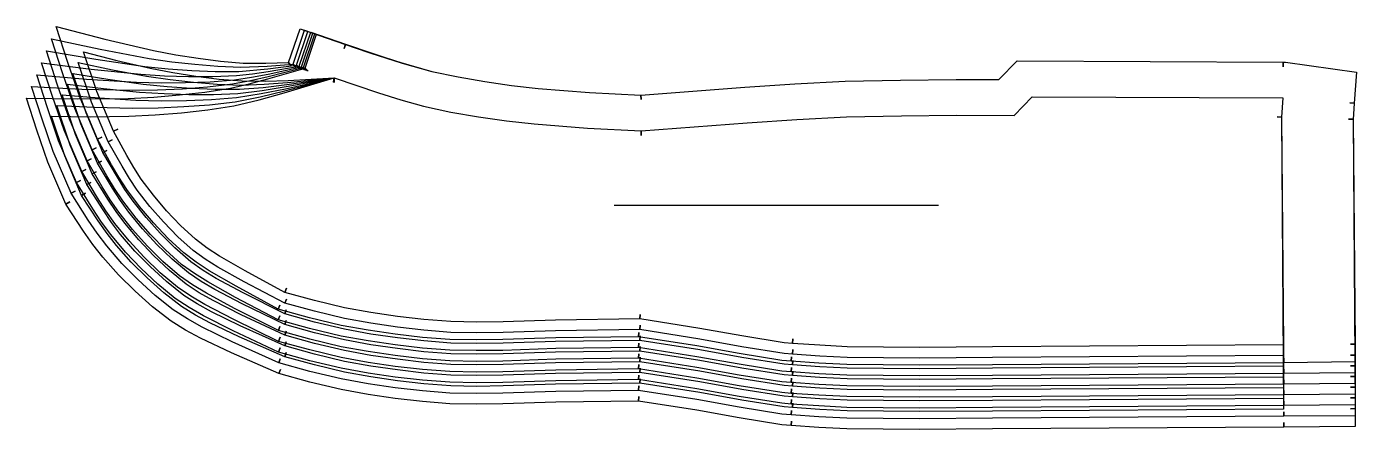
# Model space of a CAD drawing. Header units: inches. Extents: x 0 to 29.3, y 0 to 8.9.
import ezdxf

# ---------------------------------------------------------------- set-up
doc = ezdxf.new("R2010")
doc.units = ezdxf.units.IN

msp = doc.modelspace()

# ---------------------------------------------------------------- linework, layer by layer
at = {"layer": 'T001L001'}
for points in [[(0.548, 8.614), (1.622, 8.384), (2.7, 8.182), (3.203, 8.11), (3.708, 8.053), (4.214, 8.01), (4.722, 7.988), (5.296, 8.012), (5.87, 8.058), (5.93, 7.981), (5.87, 8.058), (6.121, 8.804), (7.026, 8.492), (6.994, 8.399), (7.026, 8.492), (7.517, 8.323), (8.218, 8.097), (8.927, 7.895), (9.508, 7.772), (10.093, 7.672), (10.681, 7.588), (11.272, 7.52), (12.402, 7.433), (13.534, 7.372), (13.535, 7.273), (13.534, 7.372), (15.821, 7.544), (16.926, 7.618), (18.032, 7.677), (19.254, 7.705), (20.476, 7.715), (21.42, 7.714), (21.821, 8.127), (27.678, 8.097), (27.678, 7.998), (27.678, 8.097), (27.73, 8.096), (29.294, 7.881), (29.245, 7.197), (29.147, 7.204), (29.245, 7.197), (29.22, 6.839), (29.121, 6.842), (29.22, 6.839), (29.264, 1.641), (29.166, 1.641), (29.264, 1.641), (29.268, 1.251), (27.693, 1.234), (27.692, 1.332), (27.693, 1.234), (21.28, 1.192), (19.673, 1.181), (18.066, 1.195), (17.453, 1.226), (16.841, 1.268), (16.849, 1.366), (16.841, 1.268), (16.636, 1.285), (15.698, 1.436), (14.763, 1.603), (13.483, 1.806), (13.49, 1.905), (13.483, 1.806), (11.658, 1.783), (10.488, 1.744), (9.904, 1.737), (9.32, 1.747), (8.719, 1.794), (8.12, 1.864), (7.523, 1.951), (6.93, 2.058), (6.234, 2.226), (5.543, 2.415), (5.579, 2.506), (5.543, 2.415), (4.599, 2.911), (3.991, 3.252), (3.697, 3.437), (3.415, 3.64), (3.059, 3.958), (2.726, 4.301), (2.412, 4.662), (2.119, 5.041), (1.938, 5.313), (1.77, 5.593), (1.448, 6.164), (1.536, 6.208), (1.448, 6.164), (1.061, 7.075), (0.797, 7.842), (0.548, 8.614)], [(0.655, 8.884), (1.722, 8.606), (2.795, 8.356), (3.286, 8.264), (3.779, 8.186), (4.273, 8.123), (4.77, 8.079), (5.27, 8.076), (5.771, 8.092), (5.83, 8.012), (5.771, 8.092), (6.023, 8.837), (7.025, 8.491), (6.994, 8.398), (7.025, 8.491), (7.467, 8.339), (8.193, 8.104), (8.927, 7.895), (9.507, 7.772), (10.093, 7.672), (10.681, 7.588), (11.272, 7.52), (12.402, 7.433), (13.534, 7.372), (13.535, 7.273), (13.534, 7.372), (15.821, 7.544), (16.926, 7.618), (18.032, 7.677), (19.254, 7.705), (20.476, 7.715), (21.42, 7.714), (21.821, 8.127), (27.678, 8.097), (27.678, 7.998), (27.678, 8.097), (27.73, 8.096), (29.294, 7.881), (29.245, 7.197), (29.147, 7.204), (29.245, 7.197), (29.22, 6.839), (29.121, 6.842), (29.22, 6.839), (29.264, 1.878), (29.166, 1.877), (29.264, 1.878), (29.268, 1.488), (27.693, 1.47), (27.692, 1.569), (27.693, 1.47), (21.28, 1.428), (19.673, 1.417), (18.066, 1.432), (17.453, 1.462), (16.841, 1.504), (16.849, 1.602), (16.841, 1.504), (16.636, 1.521), (15.698, 1.672), (14.763, 1.84), (13.483, 2.043), (13.49, 2.141), (13.483, 2.043), (11.658, 2.019), (10.488, 1.981), (9.904, 1.973), (9.32, 1.983), (8.719, 2.03), (8.12, 2.1), (7.523, 2.187), (6.93, 2.295), (6.233, 2.463), (5.54, 2.652), (5.577, 2.743), (5.54, 2.652), (4.616, 3.156), (4.022, 3.5), (3.736, 3.687), (3.462, 3.891), (3.116, 4.21), (2.793, 4.553), (2.489, 4.913), (2.206, 5.29), (2.033, 5.56), (1.872, 5.837), (1.565, 6.403), (1.654, 6.446), (1.565, 6.403), (1.179, 7.311), (0.909, 8.095), (0.655, 8.884)], [(0, 7.307), (1.118, 7.29), (2.236, 7.3), (2.802, 7.329), (3.367, 7.375), (3.93, 7.438), (4.49, 7.524), (4.905, 7.619), (5.315, 7.73), (6.133, 7.969), (6.201, 7.898), (6.133, 7.969), (6.385, 8.715), (7.027, 8.495), (6.995, 8.402), (7.027, 8.495), (7.649, 8.281), (8.285, 8.077), (8.927, 7.895), (9.508, 7.772), (10.093, 7.672), (10.681, 7.588), (11.272, 7.52), (12.402, 7.433), (13.534, 7.372), (13.535, 7.273), (13.534, 7.372), (15.821, 7.544), (16.926, 7.618), (18.032, 7.677), (19.254, 7.705), (20.476, 7.715), (21.42, 7.714), (21.821, 8.127), (27.678, 8.097), (27.678, 7.998), (27.678, 8.097), (27.73, 8.096), (29.294, 7.881), (29.245, 7.197), (29.147, 7.204), (29.245, 7.197), (29.22, 6.838), (29.121, 6.841), (29.22, 6.838), (29.264, 0.458), (29.166, 0.457), (29.264, 0.458), (29.267, 0.065), (27.692, 0.053), (27.692, 0.152), (27.692, 0.053), (21.28, 0.011), (19.673, 0), (18.066, 0.014), (17.453, 0.045), (16.841, 0.087), (16.849, 0.185), (16.841, 0.087), (16.636, 0.104), (15.698, 0.255), (14.763, 0.422), (13.483, 0.625), (13.49, 0.724), (13.483, 0.625), (11.658, 0.602), (10.488, 0.563), (9.904, 0.556), (9.32, 0.566), (8.719, 0.613), (8.12, 0.683), (7.523, 0.77), (6.93, 0.877), (6.241, 1.043), (5.557, 1.23), (5.59, 1.323), (5.557, 1.23), (4.515, 1.688), (3.833, 2.01), (3.502, 2.188), (3.183, 2.385), (2.775, 2.702), (2.39, 3.047), (2.023, 3.412), (1.679, 3.798), (1.461, 4.081), (1.256, 4.373), (0.863, 4.97), (0.95, 5.017), (0.863, 4.97), (0.47, 5.894), (0.228, 6.598), (0, 7.307)], [(0.111, 7.564), (1.219, 7.507), (2.327, 7.478), (2.881, 7.487), (3.434, 7.512), (3.986, 7.553), (4.535, 7.618), (4.929, 7.693), (5.32, 7.784), (6.098, 7.981), (6.165, 7.909), (6.098, 7.981), (6.35, 8.727), (7.027, 8.495), (6.995, 8.401), (7.027, 8.495), (7.632, 8.287), (8.276, 8.08), (8.927, 7.895), (9.508, 7.772), (10.093, 7.672), (10.681, 7.588), (11.272, 7.52), (12.402, 7.433), (13.534, 7.372), (13.535, 7.273), (13.534, 7.372), (15.821, 7.544), (16.926, 7.618), (18.032, 7.677), (19.254, 7.705), (20.476, 7.715), (21.42, 7.714), (21.821, 8.127), (27.678, 8.097), (27.678, 7.998), (27.678, 8.097), (27.73, 8.096), (29.294, 7.881), (29.245, 7.197), (29.147, 7.204), (29.245, 7.197), (29.22, 6.838), (29.121, 6.841), (29.22, 6.838), (29.264, 0.695), (29.166, 0.694), (29.264, 0.695), (29.267, 0.302), (27.693, 0.289), (27.692, 0.388), (27.693, 0.289), (21.28, 0.247), (19.673, 0.236), (18.066, 0.251), (17.453, 0.281), (16.841, 0.323), (16.849, 0.421), (16.841, 0.323), (16.636, 0.34), (15.698, 0.491), (14.763, 0.659), (13.483, 0.862), (13.49, 0.96), (13.483, 0.862), (11.658, 0.838), (10.488, 0.8), (9.904, 0.792), (9.32, 0.802), (8.719, 0.849), (8.12, 0.919), (7.523, 1.006), (6.93, 1.114), (6.24, 1.28), (5.554, 1.467), (5.588, 1.559), (5.554, 1.467), (4.532, 1.933), (3.865, 2.258), (3.541, 2.437), (3.229, 2.636), (2.832, 2.953), (2.457, 3.297), (2.101, 3.661), (1.767, 4.046), (1.557, 4.327), (1.359, 4.617), (0.98, 5.209), (1.067, 5.255), (0.98, 5.209), (0.588, 6.13), (0.343, 6.844), (0.111, 7.564)], [(0.222, 7.822), (1.32, 7.725), (2.42, 7.655), (2.961, 7.643), (3.502, 7.648), (4.042, 7.668), (4.581, 7.711), (4.952, 7.768), (5.321, 7.838), (6.057, 7.995), (6.123, 7.921), (6.057, 7.995), (6.309, 8.741), (7.026, 8.494), (6.995, 8.401), (7.026, 8.494), (7.611, 8.293), (8.266, 8.083), (8.927, 7.895), (9.508, 7.772), (10.093, 7.672), (10.681, 7.588), (11.272, 7.52), (12.402, 7.433), (13.534, 7.372), (13.535, 7.273), (13.534, 7.372), (15.821, 7.544), (16.926, 7.618), (18.032, 7.677), (19.254, 7.705), (20.476, 7.715), (21.42, 7.714), (21.821, 8.127), (27.678, 8.097), (27.678, 7.998), (27.678, 8.097), (27.73, 8.096), (29.294, 7.881), (29.245, 7.197), (29.147, 7.204), (29.245, 7.197), (29.22, 6.838), (29.121, 6.841), (29.22, 6.838), (29.264, 0.931), (29.166, 0.931), (29.264, 0.931), (29.267, 0.539), (27.693, 0.526), (27.692, 0.624), (27.693, 0.526), (21.28, 0.483), (19.673, 0.472), (18.066, 0.487), (17.453, 0.517), (16.841, 0.559), (16.849, 0.658), (16.841, 0.559), (16.636, 0.576), (15.698, 0.727), (14.763, 0.895), (13.483, 1.098), (13.49, 1.196), (13.483, 1.098), (11.658, 1.074), (10.488, 1.036), (9.904, 1.028), (9.32, 1.039), (8.719, 1.085), (8.12, 1.155), (7.523, 1.242), (6.93, 1.35), (6.238, 1.516), (5.552, 1.704), (5.586, 1.796), (5.552, 1.704), (4.549, 2.177), (3.896, 2.506), (3.58, 2.687), (3.276, 2.886), (2.889, 3.204), (2.525, 3.548), (2.179, 3.911), (1.855, 4.295), (1.652, 4.573), (1.462, 4.861), (1.097, 5.448), (1.185, 5.493), (1.097, 5.448), (0.706, 6.366), (0.457, 7.092), (0.222, 7.822)], [(0.331, 8.083), (1.421, 7.943), (2.513, 7.831), (3.041, 7.799), (3.57, 7.783), (4.099, 7.782), (4.627, 7.804), (4.974, 7.843), (5.319, 7.894), (6.008, 8.012), (6.072, 7.937), (6.008, 8.012), (6.26, 8.758), (7.026, 8.494), (6.995, 8.4), (7.026, 8.494), (7.586, 8.301), (8.253, 8.086), (8.927, 7.895), (9.508, 7.772), (10.093, 7.672), (10.681, 7.588), (11.272, 7.52), (12.402, 7.433), (13.534, 7.372), (13.535, 7.273), (13.534, 7.372), (15.821, 7.544), (16.926, 7.618), (18.032, 7.677), (19.254, 7.705), (20.476, 7.715), (21.42, 7.714), (21.821, 8.127), (27.678, 8.097), (27.678, 7.998), (27.678, 8.097), (27.73, 8.096), (29.294, 7.881), (29.245, 7.197), (29.147, 7.204), (29.245, 7.197), (29.22, 6.838), (29.121, 6.842), (29.22, 6.838), (29.264, 1.168), (29.166, 1.167), (29.264, 1.168), (29.267, 0.776), (27.693, 0.762), (27.692, 0.86), (27.693, 0.762), (21.28, 0.719), (19.673, 0.708), (18.066, 0.723), (17.453, 0.753), (16.841, 0.796), (16.849, 0.894), (16.841, 0.796), (16.636, 0.813), (15.698, 0.963), (14.763, 1.131), (13.483, 1.334), (13.49, 1.432), (13.483, 1.334), (11.658, 1.31), (10.488, 1.272), (9.904, 1.264), (9.32, 1.275), (8.719, 1.321), (8.12, 1.391), (7.523, 1.479), (6.93, 1.586), (6.237, 1.753), (5.549, 1.941), (5.584, 2.033), (5.549, 1.941), (4.566, 2.422), (3.928, 2.754), (3.619, 2.937), (3.322, 3.137), (2.946, 3.455), (2.592, 3.799), (2.256, 4.161), (1.943, 4.543), (1.748, 4.82), (1.564, 5.105), (1.214, 5.686), (1.302, 5.731), (1.214, 5.686), (0.825, 6.602), (0.571, 7.34), (0.331, 8.083)], [(0.44, 8.347), (1.522, 8.163), (2.606, 8.007), (3.122, 7.955), (3.639, 7.918), (4.156, 7.896), (4.674, 7.896), (5.311, 7.952), (5.946, 8.032), (6.008, 7.956), (5.946, 8.032), (6.198, 8.778), (7.026, 8.493), (6.995, 8.4), (7.026, 8.493), (7.555, 8.311), (8.238, 8.091), (8.927, 7.895), (9.508, 7.772), (10.093, 7.672), (10.681, 7.588), (11.272, 7.52), (12.402, 7.433), (13.534, 7.372), (13.535, 7.273), (13.534, 7.372), (15.821, 7.544), (16.926, 7.618), (18.032, 7.677), (19.254, 7.705), (20.476, 7.715), (21.42, 7.714), (21.821, 8.127), (27.678, 8.097), (27.678, 7.998), (27.678, 8.097), (27.73, 8.096), (29.294, 7.881), (29.245, 7.197), (29.147, 7.204), (29.245, 7.197), (29.22, 6.839), (29.121, 6.842), (29.22, 6.839), (29.264, 1.405), (29.166, 1.404), (29.264, 1.405), (29.268, 1.013), (27.693, 0.998), (27.692, 1.096), (27.693, 0.998), (21.28, 0.955), (19.673, 0.944), (18.066, 0.959), (17.453, 0.989), (16.841, 1.032), (16.849, 1.13), (16.841, 1.032), (16.636, 1.049), (15.698, 1.199), (14.763, 1.367), (13.483, 1.57), (13.49, 1.668), (13.483, 1.57), (11.658, 1.546), (10.488, 1.508), (9.904, 1.5), (9.32, 1.511), (8.719, 1.557), (8.12, 1.628), (7.523, 1.715), (6.93, 1.822), (6.236, 1.99), (5.546, 2.178), (5.581, 2.269), (5.546, 2.178), (4.583, 2.666), (3.96, 3.003), (3.658, 3.187), (3.369, 3.388), (3.003, 3.706), (2.659, 4.05), (2.334, 4.412), (2.031, 4.792), (1.843, 5.066), (1.667, 5.349), (1.331, 5.925), (1.419, 5.969), (1.331, 5.925), (0.943, 6.839), (0.684, 7.59), (0.44, 8.347)], [(1.256, 8.324), (1.987, 8.137), (2.721, 7.968), (3.225, 7.873), (3.731, 7.793), (4.239, 7.727), (4.749, 7.684), (5.256, 7.681), (5.762, 7.697), (6.776, 7.752), (6.763, 7.655), (6.776, 7.752), (7.755, 7.421), (8.247, 7.266), (8.744, 7.127), (9.349, 7), (9.958, 6.896), (10.569, 6.808), (11.183, 6.736), (12.359, 6.646), (13.538, 6.582), (13.539, 6.484), (13.538, 6.582), (15.874, 6.758), (16.967, 6.832), (18.062, 6.89), (19.271, 6.918), (20.481, 6.928), (21.753, 6.926), (22.152, 7.338), (27.674, 7.309), (27.644, 6.888), (27.546, 6.891), (27.644, 6.888), (27.69, 1.864), (21.279, 1.821), (19.678, 1.81), (18.078, 1.825), (17.473, 1.855), (16.869, 1.897), (16.877, 1.995), (16.869, 1.897), (16.685, 1.912), (15.755, 2.062), (14.827, 2.228), (13.512, 2.437), (13.519, 2.535), (13.512, 2.437), (11.652, 2.412), (10.497, 2.375), (9.919, 2.367), (9.342, 2.377), (8.754, 2.423), (8.168, 2.492), (7.585, 2.577), (7.004, 2.682), (6.343, 2.841), (5.686, 3.021), (5.723, 3.112), (5.686, 3.021), (4.816, 3.495), (4.252, 3.823), (3.979, 4), (3.719, 4.194), (3.39, 4.497), (3.084, 4.822), (2.795, 5.164), (2.527, 5.522), (2.363, 5.778), (2.209, 6.042), (1.918, 6.579), (2.007, 6.622), (1.918, 6.579), (1.547, 7.451), (1.256, 8.324)], [(1.138, 8.088), (1.889, 7.93), (2.644, 7.791), (3.16, 7.717), (3.678, 7.658), (4.198, 7.614), (4.718, 7.593), (5.233, 7.612), (5.748, 7.651), (6.776, 7.752), (6.765, 7.654), (6.776, 7.752), (7.755, 7.421), (8.247, 7.266), (8.744, 7.127), (9.349, 7), (9.958, 6.896), (10.569, 6.808), (11.183, 6.736), (12.359, 6.646), (13.538, 6.582), (13.539, 6.484), (13.538, 6.582), (15.874, 6.758), (16.967, 6.832), (18.062, 6.89), (19.271, 6.918), (20.481, 6.928), (21.753, 6.926), (22.152, 7.338), (27.674, 7.309), (27.644, 6.888), (27.546, 6.891), (27.644, 6.888), (27.69, 1.628), (21.279, 1.585), (19.678, 1.574), (18.078, 1.589), (17.473, 1.619), (16.869, 1.661), (16.877, 1.759), (16.869, 1.661), (16.685, 1.676), (15.755, 1.825), (14.827, 1.992), (13.512, 2.201), (13.519, 2.299), (13.512, 2.201), (11.652, 2.176), (10.497, 2.138), (9.919, 2.131), (9.342, 2.141), (8.754, 2.187), (8.168, 2.255), (7.585, 2.341), (7.004, 2.446), (6.343, 2.605), (5.686, 2.784), (5.722, 2.876), (5.686, 2.784), (4.794, 3.253), (4.215, 3.577), (3.936, 3.754), (3.668, 3.947), (3.329, 4.249), (3.013, 4.575), (2.714, 4.918), (2.436, 5.278), (2.265, 5.536), (2.105, 5.802), (1.8, 6.343), (1.888, 6.386), (1.8, 6.343), (1.429, 7.214), (1.138, 8.088)], [(0.548, 6.907), (1.402, 6.896), (2.255, 6.907), (2.835, 6.936), (3.414, 6.983), (3.99, 7.046), (4.563, 7.136), (5.122, 7.267), (5.675, 7.42), (6.776, 7.752), (6.774, 7.654), (6.776, 7.752), (7.755, 7.421), (8.247, 7.266), (8.744, 7.127), (9.349, 7), (9.958, 6.896), (10.569, 6.808), (11.183, 6.736), (12.359, 6.646), (13.538, 6.582), (13.539, 6.484), (13.538, 6.582), (15.874, 6.758), (16.967, 6.832), (18.062, 6.89), (19.271, 6.918), (20.481, 6.928), (21.753, 6.926), (22.152, 7.338), (27.674, 7.309), (27.644, 6.888), (27.546, 6.891), (27.644, 6.888), (27.69, 0.447), (21.279, 0.404), (19.678, 0.393), (18.078, 0.408), (17.473, 0.438), (16.869, 0.48), (16.877, 0.578), (16.869, 0.48), (16.685, 0.495), (15.755, 0.644), (14.827, 0.811), (13.512, 1.02), (13.519, 1.118), (13.512, 1.02), (11.652, 0.995), (10.497, 0.958), (9.919, 0.95), (9.342, 0.96), (8.754, 1.006), (8.168, 1.074), (7.585, 1.16), (7.004, 1.265), (6.343, 1.424), (5.686, 1.603), (5.719, 1.696), (5.686, 1.603), (4.685, 2.044), (4.034, 2.351), (3.718, 2.52), (3.413, 2.709), (3.024, 3.011), (2.657, 3.34), (2.307, 3.688), (1.978, 4.057), (1.773, 4.323), (1.58, 4.599), (1.21, 5.162), (1.296, 5.208), (1.21, 5.162), (0.839, 6.033), (0.548, 6.907)], [(0.666, 7.143), (1.499, 7.103), (2.333, 7.084), (2.9, 7.092), (3.466, 7.118), (4.032, 7.16), (4.594, 7.227), (5.144, 7.336), (5.69, 7.466), (6.776, 7.752), (6.773, 7.654), (6.776, 7.752), (7.755, 7.421), (8.247, 7.266), (8.744, 7.127), (9.349, 7), (9.958, 6.896), (10.569, 6.808), (11.183, 6.736), (12.359, 6.646), (13.538, 6.582), (13.539, 6.484), (13.538, 6.582), (15.874, 6.758), (16.967, 6.832), (18.062, 6.89), (19.271, 6.918), (20.481, 6.928), (21.753, 6.926), (22.152, 7.338), (27.674, 7.309), (27.644, 6.888), (27.546, 6.891), (27.644, 6.888), (27.69, 0.683), (21.279, 0.64), (19.678, 0.629), (18.078, 0.644), (17.473, 0.674), (16.869, 0.716), (16.877, 0.814), (16.869, 0.716), (16.685, 0.731), (15.755, 0.881), (14.827, 1.047), (13.512, 1.256), (13.519, 1.354), (13.512, 1.256), (11.652, 1.231), (10.497, 1.194), (9.919, 1.186), (9.342, 1.196), (8.754, 1.242), (8.168, 1.311), (7.585, 1.396), (7.004, 1.501), (6.343, 1.66), (5.686, 1.84), (5.719, 1.932), (5.686, 1.84), (4.707, 2.286), (4.07, 2.596), (3.761, 2.767), (3.464, 2.957), (3.085, 3.259), (2.728, 3.587), (2.388, 3.934), (2.07, 4.301), (1.872, 4.566), (1.685, 4.839), (1.328, 5.398), (1.415, 5.444), (1.328, 5.398), (0.957, 6.27), (0.666, 7.143)], [(0.784, 7.379), (1.597, 7.31), (2.41, 7.261), (2.965, 7.248), (3.519, 7.253), (4.073, 7.273), (4.625, 7.319), (5.166, 7.405), (5.704, 7.513), (6.776, 7.752), (6.771, 7.654), (6.776, 7.752), (7.755, 7.421), (8.247, 7.266), (8.744, 7.127), (9.349, 7), (9.958, 6.896), (10.569, 6.808), (11.183, 6.736), (12.359, 6.646), (13.538, 6.582), (13.539, 6.484), (13.538, 6.582), (15.874, 6.758), (16.967, 6.832), (18.062, 6.89), (19.271, 6.918), (20.481, 6.928), (21.753, 6.926), (22.152, 7.338), (27.674, 7.309), (27.644, 6.888), (27.546, 6.891), (27.644, 6.888), (27.69, 0.919), (21.279, 0.877), (19.678, 0.866), (18.078, 0.88), (17.473, 0.91), (16.869, 0.952), (16.877, 1.05), (16.869, 0.952), (16.685, 0.967), (15.755, 1.117), (14.827, 1.283), (13.512, 1.492), (13.519, 1.59), (13.512, 1.492), (11.652, 1.468), (10.497, 1.43), (9.919, 1.422), (9.342, 1.433), (8.754, 1.478), (8.168, 1.547), (7.585, 1.632), (7.004, 1.737), (6.343, 1.897), (5.686, 2.076), (5.72, 2.168), (5.686, 2.076), (4.729, 2.527), (4.107, 2.841), (3.805, 3.014), (3.515, 3.204), (3.146, 3.506), (2.799, 3.834), (2.47, 4.18), (2.161, 4.545), (1.97, 4.808), (1.79, 5.08), (1.446, 5.634), (1.533, 5.68), (1.446, 5.634), (1.075, 6.506), (0.784, 7.379)], [(0.902, 7.615), (1.694, 7.517), (2.488, 7.437), (3.03, 7.405), (3.572, 7.388), (4.115, 7.387), (4.656, 7.41), (5.189, 7.474), (5.719, 7.559), (6.776, 7.752), (6.769, 7.654), (6.776, 7.752), (7.755, 7.421), (8.247, 7.266), (8.744, 7.127), (9.349, 7), (9.958, 6.896), (10.569, 6.808), (11.183, 6.736), (12.359, 6.646), (13.538, 6.582), (13.539, 6.484), (13.538, 6.582), (15.874, 6.758), (16.967, 6.832), (18.062, 6.89), (19.271, 6.918), (20.481, 6.928), (21.753, 6.926), (22.152, 7.338), (27.674, 7.309), (27.644, 6.888), (27.546, 6.891), (27.644, 6.888), (27.69, 1.155), (21.279, 1.113), (19.678, 1.102), (18.078, 1.117), (17.473, 1.146), (16.869, 1.188), (16.877, 1.286), (16.869, 1.188), (16.685, 1.204), (15.755, 1.353), (14.827, 1.519), (13.512, 1.728), (13.519, 1.826), (13.512, 1.728), (11.652, 1.704), (10.497, 1.666), (9.919, 1.658), (9.342, 1.669), (8.754, 1.714), (8.168, 1.783), (7.585, 1.868), (7.004, 1.973), (6.343, 2.133), (5.686, 2.312), (5.721, 2.404), (5.686, 2.312), (4.751, 2.769), (4.143, 3.087), (3.848, 3.26), (3.566, 3.452), (3.207, 3.754), (2.87, 4.081), (2.551, 4.426), (2.253, 4.789), (2.068, 5.051), (1.895, 5.32), (1.564, 5.871), (1.651, 5.915), (1.564, 5.871), (1.193, 6.742), (0.902, 7.615)], [(1.02, 7.852), (1.792, 7.724), (2.566, 7.614), (3.095, 7.561), (3.625, 7.523), (4.156, 7.5), (4.687, 7.501), (5.211, 7.543), (5.733, 7.605), (6.776, 7.752), (6.767, 7.654), (6.776, 7.752), (7.755, 7.421), (8.247, 7.266), (8.744, 7.127), (9.349, 7), (9.958, 6.896), (10.569, 6.808), (11.183, 6.736), (12.359, 6.646), (13.538, 6.582), (13.539, 6.484), (13.538, 6.582), (15.874, 6.758), (16.967, 6.832), (18.062, 6.89), (19.271, 6.918), (20.481, 6.928), (21.753, 6.926), (22.152, 7.338), (27.674, 7.309), (27.644, 6.888), (27.546, 6.891), (27.644, 6.888), (27.69, 1.392), (21.279, 1.349), (19.678, 1.338), (18.078, 1.353), (17.473, 1.383), (16.869, 1.424), (16.877, 1.523), (16.869, 1.424), (16.685, 1.44), (15.755, 1.589), (14.827, 1.756), (13.512, 1.964), (13.519, 2.062), (13.512, 1.964), (11.652, 1.94), (10.497, 1.902), (9.919, 1.895), (9.342, 1.905), (8.754, 1.951), (8.168, 2.019), (7.585, 2.104), (7.004, 2.21), (6.343, 2.369), (5.686, 2.548), (5.721, 2.64), (5.686, 2.548), (4.773, 3.011), (4.179, 3.332), (3.892, 3.507), (3.617, 3.699), (3.268, 4.002), (2.942, 4.328), (2.632, 4.672), (2.344, 5.034), (2.166, 5.293), (2, 5.561), (1.682, 6.107), (1.77, 6.151), (1.682, 6.107), (1.311, 6.978), (1.02, 7.852)], [(12.946, 4.948), (20.088, 4.948)]]:
    msp.add_lwpolyline(points, dxfattribs=at)

doc.saveas('drawing.dxf')
